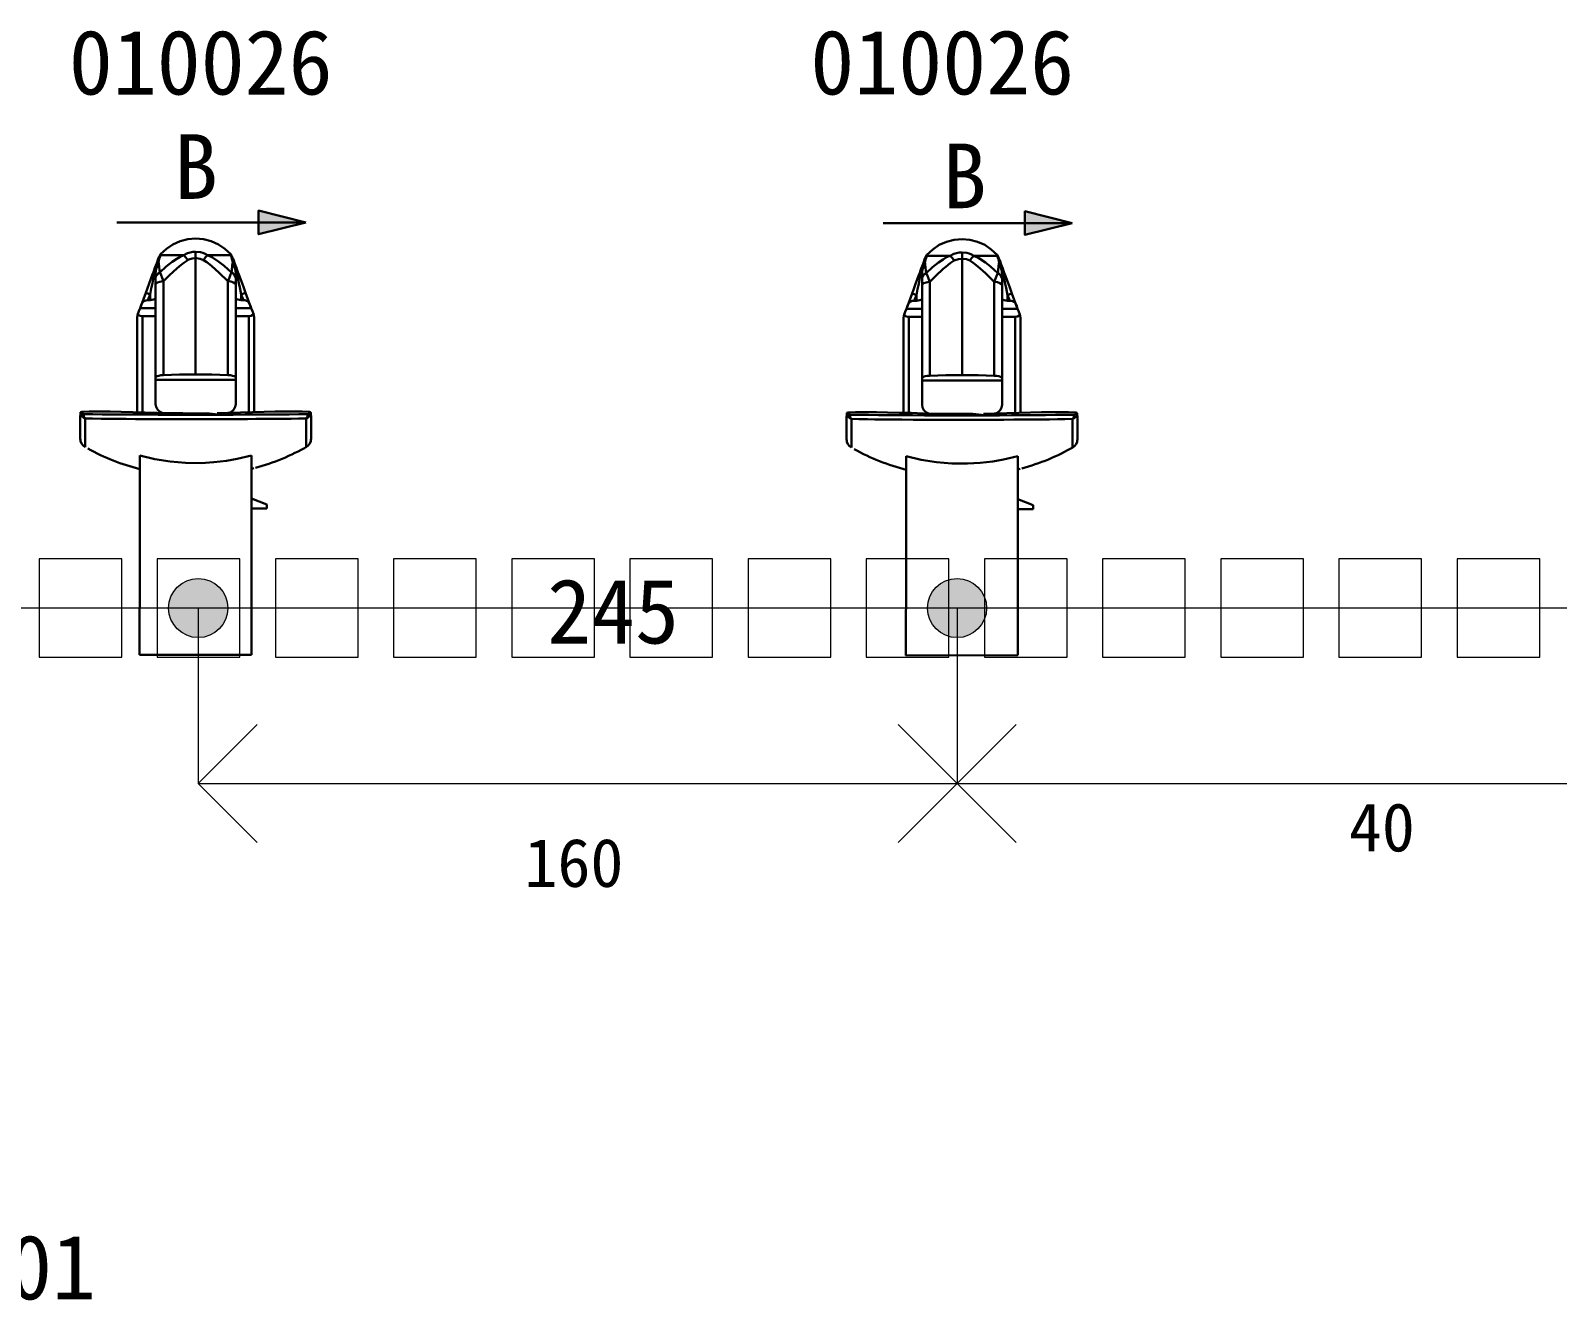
# Model space of a CAD drawing. Header units: millimetres. Extents: x 6 to 3615, y -854 to 0.
# Drawn here: x 849.2 to 913.8, y -734.5 to -680.8 of the extents above; entities that cross this region are included whole.
import ezdxf

# ---------------------------------------------------------------- set-up
doc = ezdxf.new("R2010")
doc.units = ezdxf.units.MM
doc.styles.add('4eff5b8b_Style', font='simfang.ttf')

msp = doc.modelspace()

# ---------------------------------------------------------------- hatches: boundary and pattern name
for points in [[(858.854, -689.378), (860.854, -688.878), (858.854, -688.378)], [(891.281, -689.404), (893.281, -688.904), (891.281, -688.404)]]:
    msp.add_hatch(color=256).paths.add_polyline_path(points)
h = msp.add_hatch(color=256)
edge = h.paths.add_edge_path()
edge.add_arc((856.297, -705.193), 1.25, 0, 360)
h = msp.add_hatch(color=256)
edge = h.paths.add_edge_path()
edge.add_arc((856.297, -705.193), 1.25, 0, 360)
h = msp.add_hatch(color=256)
edge = h.paths.add_edge_path()
edge.add_arc((888.409, -705.193), 1.25, 0, 360)
h = msp.add_hatch(color=256)
edge = h.paths.add_edge_path()
edge.add_arc((888.409, -705.193), 1.25, 0, 360)

# ---------------------------------------------------------------- linework, layer by layer
at = {"linetype": 'Continuous', "lineweight": 30}
for p, q in [((860.854, -688.878), (858.854, -688.378)), ((858.854, -688.378), (858.854, -689.378)), ((860.854, -688.878), (858.854, -688.378)), ((858.854, -688.378), (858.854, -689.378)), ((893.281, -688.904), (891.281, -688.404)), ((891.281, -688.404), (891.281, -689.404)), ((893.281, -688.904), (891.281, -688.404)), ((891.281, -688.404), (891.281, -689.404)), ((860.854, -688.878), (858.854, -689.378)), ((858.854, -689.378), (860.854, -688.878)), ((893.281, -688.904), (891.281, -689.404)), ((891.281, -689.404), (893.281, -688.904))]:
    msp.add_line(p, q, dxfattribs=at)
at = {"linetype": 'Continuous', "lineweight": 0}
for p, q in [((853.062, -703.109), (849.562, -703.109)), ((849.562, -703.109), (849.562, -707.276)), ((853.062, -707.276), (853.062, -703.109)), ((858.062, -703.109), (854.562, -703.109)), ((854.562, -703.109), (854.562, -707.276)), ((858.062, -707.276), (858.062, -703.109)), ((863.062, -703.109), (859.562, -703.109)), ((859.562, -703.109), (859.562, -707.276)), ((863.062, -707.276), (863.062, -703.109)), ((868.062, -703.109), (864.562, -703.109)), ((864.562, -703.109), (864.562, -707.276)), ((868.062, -707.276), (868.062, -703.109)), ((873.062, -703.109), (869.562, -703.109)), ((869.562, -703.109), (869.562, -707.276)), ((873.062, -707.276), (873.062, -703.109)), ((878.062, -703.109), (874.562, -703.109)), ((874.562, -703.109), (874.562, -707.276)), ((878.062, -707.276), (878.062, -703.109)), ((883.062, -703.109), (879.562, -703.109)), ((879.562, -703.109), (879.562, -707.276)), ((883.062, -707.276), (883.062, -703.109)), ((888.062, -703.109), (884.562, -703.109)), ((884.562, -703.109), (884.562, -707.276)), ((888.062, -707.276), (888.062, -703.109)), ((893.062, -703.109), (889.562, -703.109)), ((889.562, -703.109), (889.562, -707.276)), ((893.062, -707.276), (893.062, -703.109)), ((898.062, -703.109), (894.562, -703.109)), ((894.562, -703.109), (894.562, -707.276)), ((898.062, -707.276), (898.062, -703.109)), ((903.062, -703.109), (899.562, -703.109)), ((899.562, -703.109), (899.562, -707.276)), ((903.062, -707.276), (903.062, -703.109)), ((908.062, -703.109), (904.562, -703.109)), ((904.562, -703.109), (904.562, -707.276)), ((908.062, -707.276), (908.062, -703.109)), ((913.062, -703.109), (909.562, -703.109)), ((909.562, -703.109), (909.562, -707.276)), ((913.062, -707.276), (913.062, -703.109)), ((849.562, -707.276), (853.062, -707.276)), ((849.562, -707.276), (849.562, -707.276)), ((854.562, -707.276), (858.062, -707.276)), ((854.562, -707.276), (854.562, -707.276)), ((859.562, -707.276), (863.062, -707.276)), ((859.562, -707.276), (859.562, -707.276)), ((864.562, -707.276), (868.062, -707.276)), ((864.562, -707.276), (864.562, -707.276)), ((869.562, -707.276), (873.062, -707.276)), ((869.562, -707.276), (869.562, -707.276)), ((874.562, -707.276), (878.062, -707.276)), ((874.562, -707.276), (874.562, -707.276)), ((879.562, -707.276), (883.062, -707.276)), ((879.562, -707.276), (879.562, -707.276)), ((884.562, -707.276), (888.062, -707.276)), ((884.562, -707.276), (884.562, -707.276)), ((889.562, -707.276), (893.062, -707.276)), ((889.562, -707.276), (889.562, -707.276)), ((894.562, -707.276), (898.062, -707.276)), ((894.562, -707.276), (894.562, -707.276)), ((899.562, -707.276), (903.062, -707.276)), ((899.562, -707.276), (899.562, -707.276)), ((904.562, -707.276), (908.062, -707.276)), ((904.562, -707.276), (904.562, -707.276)), ((909.562, -707.276), (913.062, -707.276)), ((909.562, -707.276), (909.562, -707.276))]:
    msp.add_line(p, q, dxfattribs=at)
at = {"linetype": 'Continuous', "lineweight": 30}
for points in [[(860.854, -688.878), (858.854, -688.378), (858.854, -689.378)], [(893.281, -688.904), (891.281, -688.404), (891.281, -689.404)]]:
    msp.add_lwpolyline(points, close=True, dxfattribs=at)
for points in [[(852.854, -688.878), (860.854, -688.878)], [(885.281, -688.904), (893.281, -688.904)], [(854.951, -689.995), (854.708, -690.227)], [(855.227, -689.805), (854.951, -689.995)], [(855.531, -689.667), (855.227, -689.805)], [(855.857, -689.583), (855.531, -689.667)], [(856.19, -689.555), (855.857, -689.583)], [(856.523, -689.583), (856.19, -689.555)], [(856.849, -689.667), (856.523, -689.583)], [(857.154, -689.805), (856.849, -689.667)], [(857.43, -689.995), (857.154, -689.805)], [(857.672, -690.227), (857.43, -689.995)], [(887.378, -690.021), (887.135, -690.253)], [(887.654, -689.831), (887.378, -690.021)], [(887.958, -689.693), (887.654, -689.831)], [(888.284, -689.609), (887.958, -689.693)], [(888.617, -689.581), (888.284, -689.609)], [(888.951, -689.609), (888.617, -689.581)], [(889.276, -689.693), (888.951, -689.609)], [(889.581, -689.831), (889.276, -689.693)], [(889.857, -690.021), (889.581, -689.831)], [(890.099, -690.253), (889.857, -690.021)], [(854.404, -690.977), (854.542, -690.604)], [(854.542, -690.604), (854.466, -690.802)], [(854.526, -690.698), (854.555, -690.667)], [(854.573, -690.518), (854.542, -690.604)], [(854.542, -690.604), (854.573, -690.518)], [(854.555, -690.667), (854.57, -690.654)], [(854.57, -690.654), (854.586, -690.643)], [(854.57, -690.677), (854.581, -690.667)], [(854.573, -690.518), (854.609, -690.419)], [(854.581, -690.667), (854.589, -690.661)], [(854.586, -690.643), (854.591, -690.641)], [(854.589, -690.661), (854.591, -690.659)], [(854.589, -690.682), (854.599, -690.661)], [(854.594, -690.669), (854.589, -690.677)], [(854.591, -690.641), (854.599, -690.638)], [(854.591, -690.659), (854.594, -690.659)], [(854.594, -690.659), (854.594, -690.661)], [(854.594, -690.661), (854.594, -690.669)], [(854.599, -690.638), (854.604, -690.635)], [(854.599, -690.661), (854.602, -690.654)], [(854.602, -690.654), (854.609, -690.643)], [(854.604, -690.635), (854.609, -690.635)], [(854.635, -690.349), (854.609, -690.419)], [(854.625, -690.372), (854.609, -690.419)], [(854.612, -690.56), (854.609, -690.635)], [(854.609, -690.643), (854.609, -690.635)], [(854.612, -690.56), (854.651, -690.424)], [(854.622, -690.552), (854.612, -690.56)], [(854.622, -690.552), (854.633, -690.622)], [(854.656, -690.312), (854.625, -690.372)], [(854.635, -690.349), (854.625, -690.372)], [(854.633, -690.622), (854.651, -690.766)], [(854.656, -690.312), (854.635, -690.349)], [(854.651, -690.326), (854.635, -690.349)], [(854.669, -690.362), (854.651, -690.424)], [(854.656, -690.312), (854.706, -690.234)], [(854.698, -690.258), (854.656, -690.312)], [(854.669, -690.362), (854.688, -690.294)], [(854.708, -690.227), (854.68, -690.276)], [(854.698, -690.258), (854.688, -690.294)], [(854.698, -690.258), (854.706, -690.234)], [(854.76, -690.258), (854.698, -690.258)], [(854.706, -690.234), (854.708, -690.227)], [(854.76, -690.258), (854.87, -690.258)], [(854.87, -690.258), (855.023, -690.258)], [(854.948, -690.747), (855.198, -690.547)], [(855.023, -690.258), (855.216, -690.258)], [(855.388, -690.414), (855.198, -690.547)], [(855.443, -690.258), (855.216, -690.258)], [(855.388, -690.414), (855.539, -690.328)], [(855.693, -690.258), (855.443, -690.258)], [(855.5, -690.732), (855.688, -690.581)], [(855.539, -690.328), (855.693, -690.258)], [(855.688, -690.581), (855.859, -690.469)], [(855.839, -690.182), (855.693, -690.258)], [(855.781, -690.367), (855.693, -690.258)], [(855.859, -690.469), (855.781, -690.367)], [(855.953, -690.146), (855.839, -690.182)], [(855.859, -690.469), (855.896, -690.451)], [(855.896, -690.451), (856.036, -690.401)], [(855.953, -690.146), (856.07, -690.125)], [(856.036, -690.401), (856.19, -690.385)], [(856.07, -690.125), (856.19, -690.117)], [(856.19, -690.117), (856.19, -690.242)], [(856.19, -690.117), (856.388, -690.138)], [(856.19, -690.242), (856.19, -690.385)], [(856.19, -690.385), (856.19, -695.307)], [(856.232, -690.385), (856.19, -690.385)], [(856.383, -690.411), (856.232, -690.385)], [(856.521, -690.469), (856.383, -690.411)], [(856.388, -690.138), (856.49, -690.164)], [(856.49, -690.164), (856.591, -690.206)], [(856.607, -690.354), (856.521, -690.469)], [(856.521, -690.469), (856.667, -690.562)], [(856.591, -690.206), (856.688, -690.258)], [(856.688, -690.258), (856.607, -690.354)], [(856.667, -690.562), (856.857, -690.714)], [(856.688, -690.258), (856.898, -690.359)], [(856.938, -690.258), (856.688, -690.258)], [(856.898, -690.359), (857.177, -690.542)], [(856.938, -690.258), (857.164, -690.258)], [(857.164, -690.258), (857.357, -690.258)], [(857.177, -690.542), (857.396, -690.719)], [(857.51, -690.258), (857.357, -690.258)], [(857.62, -690.258), (857.51, -690.258)], [(857.682, -690.258), (857.62, -690.258)], [(857.672, -690.227), (857.674, -690.234)], [(857.672, -690.227), (857.701, -690.276)], [(857.674, -690.234), (857.724, -690.312)], [(857.674, -690.234), (857.682, -690.258)], [(857.695, -690.294), (857.682, -690.258)], [(857.682, -690.258), (857.724, -690.312)], [(857.711, -690.349), (857.695, -690.294)], [(857.727, -690.411), (857.711, -690.349)], [(857.724, -690.312), (857.745, -690.349)], [(857.724, -690.312), (857.753, -690.372)], [(857.768, -690.56), (857.727, -690.411)], [(857.758, -690.552), (857.737, -690.701)], [(857.745, -690.349), (857.755, -690.372)], [(857.753, -690.372), (857.745, -690.349)], [(857.745, -690.349), (857.755, -690.372)], [(857.753, -690.372), (857.771, -690.422)], [(857.758, -690.552), (857.768, -690.56)], [(857.771, -690.635), (857.768, -690.56)], [(857.799, -690.495), (857.771, -690.422)], [(857.771, -690.635), (857.771, -690.641)], [(857.776, -690.635), (857.771, -690.635)], [(857.771, -690.641), (857.776, -690.651)], [(857.781, -690.638), (857.776, -690.635)], [(857.776, -690.651), (857.781, -690.661)], [(857.789, -690.641), (857.781, -690.638)], [(857.781, -690.661), (857.789, -690.677)], [(857.786, -690.661), (857.786, -690.659)], [(857.789, -690.659), (857.786, -690.659)], [(857.786, -690.661), (857.786, -690.669)], [(857.786, -690.669), (857.797, -690.693)], [(857.805, -690.648), (857.789, -690.641)], [(857.792, -690.661), (857.789, -690.659)], [(857.794, -690.661), (857.792, -690.661)], [(857.799, -690.667), (857.794, -690.661)], [(857.799, -690.495), (857.833, -690.586)], [(857.833, -690.586), (857.799, -690.495)], [(857.799, -690.667), (857.807, -690.677)], [(857.805, -690.648), (857.82, -690.661)], [(857.846, -690.69), (857.82, -690.661)], [(857.875, -690.701), (857.833, -690.586)], [(886.831, -691.003), (886.969, -690.63)], [(886.969, -690.63), (886.893, -690.828)], [(887, -690.544), (886.969, -690.63)], [(886.969, -690.63), (887, -690.544)], [(886.997, -690.68), (887.013, -690.669)], [(887, -690.544), (887.036, -690.445)], [(887.013, -690.669), (887.018, -690.667)], [(887.018, -690.667), (887.026, -690.664)], [(887.026, -690.664), (887.031, -690.661)], [(887.029, -690.68), (887.036, -690.669)], [(887.031, -690.661), (887.036, -690.661)], [(887.062, -690.375), (887.036, -690.445)], [(887.052, -690.398), (887.036, -690.445)], [(887.039, -690.586), (887.036, -690.661)], [(887.036, -690.669), (887.036, -690.661)], [(887.039, -690.586), (887.078, -690.451)], [(887.049, -690.578), (887.039, -690.586)], [(887.049, -690.578), (887.06, -690.648)], [(887.083, -690.339), (887.052, -690.398)], [(887.062, -690.375), (887.052, -690.398)], [(887.06, -690.648), (887.078, -690.792)], [(887.083, -690.339), (887.062, -690.375)], [(887.078, -690.352), (887.062, -690.375)], [(887.096, -690.388), (887.078, -690.451)], [(887.083, -690.339), (887.133, -690.26)], [(887.125, -690.284), (887.083, -690.339)], [(887.096, -690.388), (887.115, -690.32)], [(887.135, -690.253), (887.107, -690.302)], [(887.125, -690.284), (887.115, -690.32)], [(887.125, -690.284), (887.133, -690.26)], [(887.188, -690.284), (887.125, -690.284)], [(887.133, -690.26), (887.135, -690.253)], [(887.188, -690.284), (887.297, -690.284)], [(887.297, -690.284), (887.451, -690.284)], [(887.375, -690.773), (887.625, -690.573)], [(887.451, -690.284), (887.643, -690.284)], [(887.815, -690.44), (887.625, -690.573)], [(887.87, -690.284), (887.643, -690.284)], [(887.815, -690.44), (887.966, -690.354)], [(888.12, -690.284), (887.87, -690.284)], [(887.927, -690.758), (888.115, -690.607)], [(887.966, -690.354), (888.12, -690.284)], [(888.115, -690.607), (888.286, -690.495)], [(888.266, -690.208), (888.12, -690.284)], [(888.208, -690.393), (888.12, -690.284)], [(888.286, -690.495), (888.208, -690.393)], [(888.38, -690.172), (888.266, -690.208)], [(888.286, -690.495), (888.323, -690.477)], [(888.323, -690.477), (888.464, -690.427)], [(888.38, -690.172), (888.497, -690.151)], [(888.464, -690.427), (888.617, -690.411)], [(888.497, -690.151), (888.617, -690.143)], [(888.617, -690.143), (888.617, -690.268)], [(888.617, -690.143), (888.815, -690.164)], [(888.617, -690.268), (888.617, -690.411)], [(888.617, -690.411), (888.617, -695.333)], [(888.659, -690.411), (888.617, -690.411)], [(888.81, -690.438), (888.659, -690.411)], [(888.948, -690.495), (888.81, -690.438)], [(888.815, -690.164), (888.917, -690.19)], [(888.917, -690.19), (889.018, -690.232)], [(889.034, -690.38), (888.948, -690.495)], [(888.948, -690.495), (889.094, -690.589)], [(889.018, -690.232), (889.115, -690.284)], [(889.115, -690.284), (889.034, -690.38)], [(889.094, -690.589), (889.284, -690.74)], [(889.115, -690.284), (889.326, -690.385)], [(889.365, -690.284), (889.115, -690.284)], [(889.326, -690.385), (889.604, -690.568)], [(889.365, -690.284), (889.591, -690.284)], [(889.591, -690.284), (889.784, -690.284)], [(889.604, -690.568), (889.823, -690.745)], [(889.938, -690.284), (889.784, -690.284)], [(890.047, -690.284), (889.938, -690.284)], [(890.109, -690.284), (890.047, -690.284)], [(890.099, -690.253), (890.102, -690.26)], [(890.099, -690.253), (890.128, -690.302)], [(890.102, -690.26), (890.151, -690.339)], [(890.102, -690.26), (890.109, -690.284)], [(890.122, -690.32), (890.109, -690.284)], [(890.109, -690.284), (890.151, -690.339)], [(890.138, -690.375), (890.122, -690.32)], [(890.154, -690.438), (890.138, -690.375)], [(890.151, -690.339), (890.172, -690.375)], [(890.151, -690.339), (890.18, -690.398)], [(890.195, -690.586), (890.154, -690.438)], [(890.185, -690.578), (890.164, -690.727)], [(890.172, -690.375), (890.182, -690.398)], [(890.18, -690.398), (890.172, -690.375)], [(890.172, -690.375), (890.182, -690.398)], [(890.18, -690.398), (890.198, -690.448)], [(890.185, -690.578), (890.195, -690.586)], [(890.198, -690.661), (890.195, -690.586)], [(890.227, -690.521), (890.198, -690.448)], [(890.198, -690.661), (890.198, -690.667)], [(890.203, -690.661), (890.198, -690.661)], [(890.198, -690.667), (890.203, -690.677)], [(890.208, -690.664), (890.203, -690.661)], [(890.216, -690.667), (890.208, -690.664)], [(890.232, -690.674), (890.216, -690.667)], [(890.227, -690.521), (890.26, -690.612)], [(890.26, -690.612), (890.227, -690.521)], [(890.302, -690.727), (890.26, -690.612)], [(854.294, -691.268), (854.224, -691.456)], [(854.294, -691.268), (854.352, -691.112)], [(854.352, -691.112), (854.294, -691.268)], [(854.404, -690.977), (854.352, -691.112)], [(854.359, -691.443), (854.409, -691.193)], [(854.404, -690.977), (854.435, -690.891)], [(854.409, -691.01), (854.404, -690.977)], [(854.44, -691.044), (854.409, -691.01)], [(854.409, -691.193), (854.44, -691.044)], [(854.435, -690.891), (854.466, -690.802)], [(854.461, -690.932), (854.44, -691.044)], [(854.44, -691.044), (854.482, -691.044)], [(854.495, -690.82), (854.461, -690.932)], [(854.466, -690.802), (854.5, -690.732)], [(854.474, -690.81), (854.466, -690.802)], [(854.474, -690.81), (854.495, -690.82)], [(854.482, -691.044), (854.497, -691.044)], [(854.495, -690.82), (854.505, -690.789)], [(854.505, -690.935), (854.497, -691.044)], [(854.497, -691.245), (854.497, -691.044)], [(854.497, -691.044), (854.497, -691.51)], [(854.497, -691.245), (854.508, -691.172)], [(854.497, -691.279), (854.497, -691.245)], [(854.497, -691.385), (854.497, -691.279)], [(854.526, -690.698), (854.5, -690.732)], [(854.505, -690.789), (854.549, -690.706)], [(854.526, -690.74), (854.505, -690.789)], [(854.521, -690.844), (854.505, -690.935)], [(854.544, -691.102), (854.508, -691.172)], [(854.547, -690.766), (854.521, -690.844)], [(854.602, -691.039), (854.544, -691.102)], [(854.583, -690.693), (854.547, -690.766)], [(854.549, -690.706), (854.57, -690.677)], [(854.589, -690.677), (854.583, -690.693)], [(854.583, -690.693), (854.589, -690.682)], [(854.677, -690.992), (854.602, -691.039)], [(854.651, -690.766), (854.677, -690.992)], [(854.677, -690.992), (854.948, -690.747)], [(854.685, -691.01), (854.677, -690.992)], [(854.724, -691.107), (854.685, -691.01)], [(854.771, -691.227), (854.724, -691.107)], [(854.823, -691.367), (854.771, -691.227)], [(854.823, -691.367), (855.089, -691.107)], [(855.089, -691.107), (855.398, -690.82)], [(855.398, -690.82), (855.5, -690.732)], [(856.857, -690.714), (857.182, -691.003)], [(857.182, -691.003), (857.557, -691.367)], [(857.396, -690.719), (857.703, -690.992)], [(857.568, -691.336), (857.62, -691.201)], [(857.62, -691.201), (857.664, -691.086)], [(857.664, -691.086), (857.703, -690.992)], [(857.703, -690.992), (857.716, -690.891)], [(857.703, -690.992), (857.781, -691.042)], [(857.716, -690.891), (857.737, -690.701)], [(857.839, -691.104), (857.781, -691.042)], [(857.789, -690.677), (857.797, -690.693)], [(857.833, -690.768), (857.797, -690.693)], [(857.815, -690.685), (857.807, -690.677)], [(857.841, -690.721), (857.815, -690.685)], [(857.833, -690.768), (857.859, -690.852)], [(857.872, -691.174), (857.839, -691.104)], [(857.885, -690.82), (857.841, -690.721)], [(857.872, -690.724), (857.846, -690.69)], [(857.859, -690.852), (857.878, -690.943)], [(857.914, -690.802), (857.872, -690.724)], [(857.883, -691.245), (857.872, -691.174)], [(857.977, -690.977), (857.875, -690.701)], [(857.914, -690.802), (857.875, -690.701)], [(857.883, -691.044), (857.878, -690.943)], [(857.883, -691.044), (857.883, -691.245)], [(857.898, -691.044), (857.883, -691.044)], [(857.883, -691.245), (857.883, -691.344)], [(857.885, -690.82), (857.906, -690.81)], [(857.919, -690.932), (857.885, -690.82)], [(857.94, -691.044), (857.898, -691.044)], [(857.906, -690.81), (857.914, -690.802)], [(857.93, -690.852), (857.914, -690.802)], [(857.94, -691.044), (857.919, -690.932)], [(857.977, -690.977), (857.93, -690.852)], [(857.974, -691.008), (857.94, -691.044)], [(857.979, -691.234), (857.94, -691.044)], [(857.977, -690.977), (857.974, -691.008)], [(858, -691.039), (857.977, -690.977)], [(858.021, -691.443), (857.979, -691.234)], [(858.06, -691.198), (858, -691.039)], [(858.125, -691.372), (858.06, -691.198)], [(886.721, -691.294), (886.651, -691.482)], [(886.721, -691.294), (886.779, -691.138)], [(886.779, -691.138), (886.721, -691.294)], [(886.831, -691.003), (886.779, -691.138)], [(886.786, -691.469), (886.836, -691.219)], [(886.831, -691.003), (886.862, -690.917)], [(886.836, -691.036), (886.831, -691.003)], [(886.867, -691.07), (886.836, -691.036)], [(886.836, -691.219), (886.867, -691.07)], [(886.862, -690.917), (886.893, -690.828)], [(886.888, -690.958), (886.867, -691.07)], [(886.867, -691.07), (886.909, -691.07)], [(886.922, -690.846), (886.888, -690.958)], [(886.893, -690.828), (886.927, -690.758)], [(886.901, -690.836), (886.893, -690.828)], [(886.901, -690.836), (886.922, -690.846)], [(886.909, -691.07), (886.924, -691.07)], [(886.922, -690.846), (886.932, -690.815)], [(886.932, -690.961), (886.924, -691.07)], [(886.924, -691.271), (886.924, -691.07)], [(886.924, -691.07), (886.924, -691.536)], [(886.924, -691.271), (886.935, -691.198)], [(886.924, -691.305), (886.924, -691.271)], [(886.924, -691.411), (886.924, -691.305)], [(886.953, -690.724), (886.927, -690.758)], [(886.932, -690.815), (886.977, -690.732)], [(886.953, -690.766), (886.932, -690.815)], [(886.948, -690.87), (886.932, -690.961)], [(886.971, -691.128), (886.935, -691.198)], [(886.974, -690.792), (886.948, -690.87)], [(886.953, -690.724), (886.982, -690.693)], [(887.029, -691.065), (886.971, -691.128)], [(887.01, -690.719), (886.974, -690.792)], [(886.977, -690.732), (886.997, -690.703)], [(886.982, -690.693), (886.997, -690.68)], [(886.997, -690.703), (887.008, -690.693)], [(887.008, -690.693), (887.016, -690.688)], [(887.016, -690.703), (887.01, -690.719)], [(887.01, -690.719), (887.016, -690.708)], [(887.016, -690.688), (887.018, -690.685)], [(887.016, -690.708), (887.026, -690.688)], [(887.021, -690.695), (887.016, -690.703)], [(887.018, -690.685), (887.021, -690.685)], [(887.021, -690.685), (887.021, -690.688)], [(887.021, -690.688), (887.021, -690.695)], [(887.026, -690.688), (887.029, -690.68)], [(887.104, -691.018), (887.029, -691.065)], [(887.078, -690.792), (887.104, -691.018)], [(887.104, -691.018), (887.375, -690.773)], [(887.112, -691.036), (887.104, -691.018)], [(887.151, -691.133), (887.112, -691.036)], [(887.198, -691.253), (887.151, -691.133)], [(887.25, -691.393), (887.198, -691.253)], [(887.25, -691.393), (887.516, -691.133)], [(887.516, -691.133), (887.826, -690.846)], [(887.826, -690.846), (887.927, -690.758)], [(889.284, -690.74), (889.609, -691.029)], [(889.609, -691.029), (889.984, -691.393)], [(889.823, -690.745), (890.13, -691.018)], [(889.995, -691.362), (890.047, -691.227)], [(890.047, -691.227), (890.091, -691.112)], [(890.091, -691.112), (890.13, -691.018)], [(890.13, -691.018), (890.143, -690.917)], [(890.13, -691.018), (890.208, -691.068)], [(890.143, -690.917), (890.164, -690.727)], [(890.203, -690.677), (890.208, -690.688)], [(890.208, -690.688), (890.216, -690.703)], [(890.266, -691.13), (890.208, -691.068)], [(890.214, -690.688), (890.214, -690.685)], [(890.216, -690.685), (890.214, -690.685)], [(890.214, -690.688), (890.214, -690.695)], [(890.214, -690.695), (890.224, -690.719)], [(890.219, -690.688), (890.216, -690.685)], [(890.216, -690.703), (890.224, -690.719)], [(890.221, -690.688), (890.219, -690.688)], [(890.227, -690.693), (890.221, -690.688)], [(890.26, -690.794), (890.224, -690.719)], [(890.227, -690.693), (890.234, -690.703)], [(890.232, -690.674), (890.247, -690.688)], [(890.242, -690.711), (890.234, -690.703)], [(890.268, -690.747), (890.242, -690.711)], [(890.273, -690.716), (890.247, -690.688)], [(890.26, -690.794), (890.286, -690.878)], [(890.299, -691.201), (890.266, -691.13)], [(890.312, -690.846), (890.268, -690.747)], [(890.299, -690.75), (890.273, -690.716)], [(890.286, -690.878), (890.305, -690.969)], [(890.341, -690.828), (890.299, -690.75)], [(890.31, -691.271), (890.299, -691.201)], [(890.404, -691.003), (890.302, -690.727)], [(890.341, -690.828), (890.302, -690.727)], [(890.31, -691.07), (890.305, -690.969)], [(890.31, -691.07), (890.31, -691.271)], [(890.326, -691.07), (890.31, -691.07)], [(890.31, -691.271), (890.31, -691.37)], [(890.312, -690.846), (890.333, -690.836)], [(890.346, -690.958), (890.312, -690.846)], [(890.367, -691.07), (890.326, -691.07)], [(890.333, -690.836), (890.341, -690.828)], [(890.357, -690.878), (890.341, -690.828)], [(890.367, -691.07), (890.346, -690.958)], [(890.404, -691.003), (890.357, -690.878)], [(890.401, -691.034), (890.367, -691.07)], [(890.406, -691.26), (890.367, -691.07)], [(890.404, -691.003), (890.401, -691.034)], [(890.427, -691.065), (890.404, -691.003)], [(890.448, -691.469), (890.406, -691.26)], [(890.487, -691.224), (890.427, -691.065)], [(890.552, -691.398), (890.487, -691.224)], [(854.076, -691.857), (853.836, -692.505)], [(854.151, -691.656), (854.076, -691.857)], [(854.076, -691.857), (854.102, -691.865)], [(854.102, -691.865), (854.169, -691.891)], [(854.224, -691.456), (854.151, -691.656)], [(854.169, -691.891), (854.26, -691.924)], [(854.26, -691.924), (854.172, -692.164)], [(854.312, -691.672), (854.26, -691.924)], [(854.26, -691.924), (854.26, -692.164)], [(854.359, -691.443), (854.312, -691.672)], [(854.497, -691.51), (854.497, -691.385)], [(854.497, -691.51), (854.518, -691.464)], [(854.497, -695.438), (854.497, -691.51)], [(854.518, -691.464), (854.581, -691.422)], [(854.677, -691.388), (854.581, -691.422)], [(854.677, -691.388), (854.797, -691.367)], [(854.797, -691.367), (854.823, -691.367)], [(854.823, -695.339), (854.823, -691.367)], [(857.557, -691.367), (857.568, -691.336)], [(857.557, -695.339), (857.557, -691.367)], [(857.685, -691.383), (857.557, -691.367)], [(857.792, -691.417), (857.685, -691.383)], [(857.859, -691.461), (857.792, -691.417)], [(857.859, -691.461), (857.883, -691.51)], [(857.883, -691.344), (857.883, -691.464)], [(857.883, -691.464), (857.883, -691.51)], [(857.883, -692.404), (857.883, -691.51)], [(857.883, -691.51), (857.883, -695.438)], [(858.06, -691.625), (858.021, -691.443)], [(858.089, -691.768), (858.06, -691.625)], [(858.12, -691.924), (858.089, -691.768)], [(858.12, -691.924), (858.211, -691.891)], [(858.12, -691.924), (858.208, -692.164)], [(858.12, -692.164), (858.12, -691.924)], [(858.211, -691.604), (858.125, -691.372)], [(858.125, -691.372), (858.211, -691.604)], [(858.305, -691.857), (858.211, -691.604)], [(858.211, -691.891), (858.279, -691.865)], [(858.305, -691.857), (858.279, -691.865)], [(858.544, -692.505), (858.305, -691.857)], [(886.503, -691.883), (886.263, -692.531)], [(886.578, -691.682), (886.503, -691.883)], [(886.503, -691.883), (886.529, -691.891)], [(886.529, -691.891), (886.596, -691.917)], [(886.651, -691.482), (886.578, -691.682)], [(886.596, -691.917), (886.688, -691.951)], [(886.688, -691.951), (886.599, -692.19)], [(886.74, -691.698), (886.688, -691.951)], [(886.688, -691.951), (886.688, -692.19)], [(886.786, -691.469), (886.74, -691.698)], [(886.924, -691.536), (886.924, -691.411)], [(886.924, -691.536), (886.945, -691.49)], [(886.924, -695.464), (886.924, -691.536)], [(886.945, -691.49), (887.008, -691.448)], [(887.104, -691.414), (887.008, -691.448)], [(887.104, -691.414), (887.224, -691.393)], [(887.224, -691.393), (887.25, -691.393)], [(887.25, -695.365), (887.25, -691.393)], [(889.984, -691.393), (889.995, -691.362)], [(889.984, -695.365), (889.984, -691.393)], [(890.112, -691.409), (889.984, -691.393)], [(890.219, -691.443), (890.112, -691.409)], [(890.286, -691.487), (890.219, -691.443)], [(890.286, -691.487), (890.31, -691.536)], [(890.31, -691.37), (890.31, -691.49)], [(890.31, -691.49), (890.31, -691.536)], [(890.31, -692.43), (890.31, -691.536)], [(890.31, -691.536), (890.31, -695.464)], [(890.487, -691.651), (890.448, -691.469)], [(890.516, -691.794), (890.487, -691.651)], [(890.547, -691.951), (890.516, -691.794)], [(890.547, -691.951), (890.638, -691.917)], [(890.547, -691.951), (890.635, -692.19)], [(890.547, -692.19), (890.547, -691.951)], [(890.638, -691.63), (890.552, -691.398)], [(890.552, -691.398), (890.638, -691.63)], [(890.732, -691.883), (890.638, -691.63)], [(890.638, -691.917), (890.706, -691.891)], [(890.732, -691.883), (890.706, -691.891)], [(890.971, -692.531), (890.732, -691.883)], [(853.789, -692.633), (853.836, -692.505)], [(853.885, -692.375), (853.836, -692.505)], [(854.497, -692.505), (853.836, -692.505)], [(853.93, -692.284), (853.885, -692.375)], [(853.995, -692.214), (853.93, -692.284)], [(854.081, -692.174), (853.995, -692.214)], [(854.172, -692.164), (854.081, -692.174)], [(854.172, -692.164), (854.26, -692.164)], [(854.336, -692.156), (854.26, -692.164)], [(854.336, -692.156), (854.401, -692.141)], [(854.401, -692.141), (854.451, -692.125)], [(854.451, -692.125), (854.484, -692.112)], [(854.484, -692.112), (854.497, -692.112)], [(854.497, -692.112), (854.497, -692.143)], [(854.497, -692.206), (854.497, -692.227)], [(857.896, -692.112), (857.883, -692.112)], [(857.883, -692.143), (857.883, -692.141)], [(857.883, -692.177), (857.883, -692.143)], [(857.883, -692.404), (857.883, -692.388)], [(858.544, -692.505), (857.883, -692.505)], [(857.93, -692.125), (857.896, -692.112)], [(857.979, -692.141), (857.93, -692.125)], [(858.047, -692.156), (857.979, -692.141)], [(858.12, -692.164), (858.047, -692.156)], [(858.12, -692.164), (858.208, -692.164)], [(858.208, -692.164), (858.271, -692.169)], [(858.271, -692.169), (858.32, -692.182)], [(858.32, -692.182), (858.406, -692.229)], [(858.406, -692.229), (858.461, -692.302)], [(858.505, -692.401), (858.461, -692.302)], [(858.505, -692.401), (858.544, -692.505)], [(858.591, -692.633), (858.544, -692.505)], [(886.216, -692.659), (886.263, -692.531)], [(886.312, -692.401), (886.263, -692.531)], [(886.924, -692.531), (886.263, -692.531)], [(886.357, -692.31), (886.312, -692.401)], [(886.422, -692.24), (886.357, -692.31)], [(886.508, -692.201), (886.422, -692.24)], [(886.599, -692.19), (886.508, -692.201)], [(886.599, -692.19), (886.688, -692.19)], [(886.763, -692.182), (886.688, -692.19)], [(886.763, -692.182), (886.828, -692.167)], [(886.828, -692.167), (886.878, -692.151)], [(886.878, -692.151), (886.911, -692.138)], [(886.911, -692.138), (886.924, -692.138)], [(886.924, -692.138), (886.924, -692.169)], [(886.924, -692.232), (886.924, -692.253)], [(890.323, -692.138), (890.31, -692.138)], [(890.31, -692.169), (890.31, -692.167)], [(890.31, -692.203), (890.31, -692.169)], [(890.31, -692.43), (890.31, -692.414)], [(890.971, -692.531), (890.31, -692.531)], [(890.357, -692.151), (890.323, -692.138)], [(890.406, -692.167), (890.357, -692.151)], [(890.474, -692.182), (890.406, -692.167)], [(890.547, -692.19), (890.474, -692.182)], [(890.547, -692.19), (890.635, -692.19)], [(890.635, -692.19), (890.698, -692.195)], [(890.698, -692.195), (890.747, -692.208)], [(890.747, -692.208), (890.833, -692.255)], [(890.833, -692.255), (890.888, -692.328)], [(890.932, -692.427), (890.888, -692.328)], [(890.932, -692.427), (890.971, -692.531)], [(891.018, -692.659), (890.971, -692.531)], [(853.724, -692.805), (853.711, -692.888)], [(853.711, -696.904), (853.711, -692.888)], [(853.724, -692.805), (853.789, -692.633)], [(853.745, -692.75), (853.724, -692.805)], [(853.745, -692.75), (853.789, -692.633)], [(853.802, -692.812), (853.745, -692.75)], [(853.893, -692.841), (853.802, -692.812)], [(853.893, -692.841), (853.945, -692.846)], [(854.497, -692.846), (853.945, -692.846)], [(853.945, -696.911), (853.945, -692.846)], [(858.435, -692.846), (857.883, -692.846)], [(858.435, -692.846), (858.536, -692.831)], [(858.435, -696.911), (858.435, -692.846)], [(858.536, -692.831), (858.612, -692.784)], [(858.635, -692.75), (858.591, -692.633)], [(858.635, -692.75), (858.612, -692.784)], [(858.635, -692.75), (858.656, -692.805)], [(858.656, -692.805), (858.669, -692.888)], [(858.669, -696.904), (858.669, -692.888)], [(886.151, -692.831), (886.138, -692.914)], [(886.138, -696.93), (886.138, -692.914)], [(886.151, -692.831), (886.216, -692.659)], [(886.172, -692.776), (886.151, -692.831)], [(886.172, -692.776), (886.216, -692.659)], [(886.229, -692.839), (886.172, -692.776)], [(886.32, -692.867), (886.229, -692.839)], [(886.32, -692.867), (886.372, -692.872)], [(886.924, -692.872), (886.372, -692.872)], [(886.372, -696.938), (886.372, -692.872)], [(890.862, -692.872), (890.31, -692.872)], [(890.862, -692.872), (890.964, -692.857)], [(890.862, -696.938), (890.862, -692.872)], [(890.964, -692.857), (891.039, -692.81)], [(891.062, -692.776), (891.018, -692.659)], [(891.062, -692.776), (891.039, -692.81)], [(891.062, -692.776), (891.083, -692.831)], [(891.083, -692.831), (891.096, -692.914)], [(891.096, -696.93), (891.096, -692.914)], [(854.513, -695.411), (854.497, -695.438)], [(854.497, -695.539), (854.497, -695.438)], [(854.497, -695.438), (854.497, -695.539)], [(856.19, -695.539), (854.497, -695.539)], [(854.497, -696.562), (854.497, -695.539)], [(854.557, -695.383), (854.513, -695.411)], [(854.628, -695.362), (854.557, -695.383)], [(854.719, -695.346), (854.628, -695.362)], [(854.823, -695.339), (854.719, -695.346)], [(855.503, -695.315), (854.823, -695.339)], [(856.19, -695.307), (855.503, -695.315)], [(856.878, -695.315), (856.19, -695.307)], [(856.19, -695.539), (857.883, -695.539)], [(857.557, -695.339), (856.878, -695.315)], [(857.661, -695.346), (857.557, -695.339)], [(857.753, -695.362), (857.661, -695.346)], [(857.823, -695.383), (857.753, -695.362)], [(857.867, -695.411), (857.823, -695.383)], [(857.883, -695.438), (857.867, -695.411)], [(857.883, -695.438), (857.883, -695.539)], [(857.883, -695.539), (857.883, -696.562)], [(886.94, -695.438), (886.924, -695.464)], [(886.924, -695.565), (886.924, -695.464)], [(886.924, -695.464), (886.924, -695.565)], [(888.617, -695.565), (886.924, -695.565)], [(886.924, -696.589), (886.924, -695.565)], [(886.984, -695.409), (886.94, -695.438)], [(887.055, -695.388), (886.984, -695.409)], [(887.146, -695.372), (887.055, -695.388)], [(887.25, -695.365), (887.146, -695.372)], [(887.93, -695.341), (887.25, -695.365)], [(888.617, -695.333), (887.93, -695.341)], [(889.305, -695.341), (888.617, -695.333)], [(888.617, -695.565), (890.31, -695.565)], [(889.984, -695.365), (889.305, -695.341)], [(890.089, -695.372), (889.984, -695.365)], [(890.18, -695.388), (890.089, -695.372)], [(890.25, -695.409), (890.18, -695.388)], [(890.294, -695.438), (890.25, -695.409)], [(890.31, -695.464), (890.294, -695.438)], [(890.31, -695.464), (890.31, -695.565)], [(890.31, -695.565), (890.31, -696.589)], [(851.312, -696.932), (851.307, -697.125)], [(851.307, -697.125), (851.307, -697.362)], [(851.307, -697.125), (851.307, -697.336)], [(851.323, -696.911), (851.312, -696.932)], [(851.339, -697.018), (851.312, -696.932)], [(851.323, -696.911), (851.367, -696.896)], [(851.383, -697.086), (851.339, -697.018)], [(851.682, -696.883), (851.367, -696.896)], [(851.367, -696.896), (851.37, -696.909)], [(851.37, -696.909), (851.38, -696.93)], [(851.38, -696.93), (851.393, -696.948)], [(851.383, -697.086), (851.443, -697.135)], [(851.393, -696.948), (851.409, -696.966)], [(851.409, -696.966), (851.438, -696.984)], [(851.438, -696.984), (851.451, -696.987)], [(851.451, -696.987), (851.823, -696.992)], [(851.453, -697.036), (851.451, -696.987)], [(851.464, -697.086), (851.453, -697.036)], [(851.484, -697.13), (851.464, -697.086)], [(851.508, -697.167), (851.484, -697.13)], [(851.682, -696.883), (852.021, -696.878)], [(851.823, -696.992), (852.229, -696.997)], [(852.38, -696.878), (852.021, -696.878)], [(852.229, -696.997), (852.661, -697)], [(852.38, -696.878), (852.576, -696.88)], [(853.042, -696.888), (852.576, -696.88)], [(852.661, -697), (853.12, -697.005)], [(853.531, -696.901), (853.042, -696.888)], [(853.599, -697.008), (853.12, -697.005)], [(854.042, -696.914), (853.531, -696.901)], [(854.094, -697.01), (853.599, -697.008)], [(854.565, -696.93), (854.042, -696.914)], [(854.607, -697.013), (854.094, -697.01)], [(854.516, -696.685), (854.497, -696.562)], [(854.573, -696.794), (854.516, -696.685)], [(854.526, -696.714), (854.516, -696.685)], [(854.573, -696.794), (854.516, -696.685)], [(855.102, -696.943), (854.565, -696.93)], [(854.612, -696.841), (854.573, -696.794)], [(854.573, -696.794), (854.661, -696.88)], [(854.661, -696.88), (854.573, -696.794)], [(855.128, -697.016), (854.607, -697.013)], [(854.661, -696.88), (854.763, -696.935)], [(854.766, -696.935), (854.661, -696.88)], [(854.763, -696.935), (854.74, -696.924)], [(855.643, -696.951), (855.102, -696.943)], [(855.656, -697.021), (855.128, -697.016)], [(856.188, -696.956), (855.643, -696.951)], [(856.19, -697.021), (855.656, -697.021)], [(856.643, -696.953), (856.188, -696.956)], [(856.721, -697.021), (856.19, -697.021)], [(857.253, -697.016), (856.643, -696.953)], [(857.253, -697.016), (856.721, -697.021)], [(857.547, -696.938), (857.096, -696.945)], [(857.253, -697.016), (857.773, -697.013)], [(858.083, -696.922), (857.547, -696.938)], [(857.721, -696.88), (857.615, -696.935)], [(857.617, -696.935), (857.721, -696.88)], [(857.641, -696.924), (857.617, -696.935)], [(857.721, -696.88), (857.807, -696.792)], [(857.807, -696.792), (857.721, -696.88)], [(857.721, -696.88), (857.768, -696.841)], [(857.773, -697.013), (858.284, -697.01)], [(857.865, -696.685), (857.807, -696.792)], [(857.865, -696.685), (857.807, -696.792)], [(857.807, -696.792), (857.854, -696.714)], [(857.865, -696.685), (857.883, -696.562)], [(858.591, -696.906), (858.083, -696.922)], [(858.781, -697.008), (858.284, -697.01)], [(859.083, -696.893), (858.591, -696.906)], [(858.781, -697.008), (859.26, -697.005)], [(859.555, -696.883), (859.083, -696.893)], [(859.26, -697.005), (859.719, -697)], [(860, -696.878), (859.555, -696.883)], [(859.719, -697), (860.151, -696.997)], [(860, -696.878), (860.359, -696.878)], [(860.151, -696.997), (860.557, -696.992)], [(860.698, -696.883), (860.359, -696.878)], [(860.557, -696.992), (860.93, -696.987)], [(860.698, -696.883), (861.013, -696.896)], [(860.896, -697.13), (860.872, -697.167)], [(860.917, -697.086), (860.896, -697.13)], [(860.927, -697.036), (860.917, -697.086)], [(860.927, -697.036), (860.93, -696.987)], [(860.93, -696.987), (860.958, -696.977)], [(860.997, -697.086), (860.938, -697.135)], [(860.958, -696.977), (860.977, -696.966)], [(860.977, -696.966), (860.99, -696.951)], [(860.99, -696.951), (861.003, -696.932)], [(861.042, -697.018), (860.997, -697.086)], [(861.003, -696.932), (861.01, -696.909)], [(861.01, -696.909), (861.013, -696.896)], [(861.013, -696.896), (861.049, -696.906)], [(861.068, -696.932), (861.042, -697.018)], [(861.049, -696.906), (861.068, -696.932)], [(861.073, -697.125), (861.068, -696.932)], [(861.073, -697.268), (861.073, -697.125)], [(861.073, -697.125), (861.073, -697.336)], [(883.74, -696.958), (883.734, -697.151)], [(883.75, -696.938), (883.74, -696.958)], [(883.766, -697.044), (883.74, -696.958)], [(883.75, -696.938), (883.794, -696.922)], [(883.81, -697.112), (883.766, -697.044)], [(884.109, -696.909), (883.794, -696.922)], [(883.794, -696.922), (883.797, -696.935)], [(883.797, -696.935), (883.807, -696.956)], [(883.807, -696.956), (883.82, -696.974)], [(883.81, -697.112), (883.87, -697.161)], [(883.82, -696.974), (883.836, -696.992)], [(883.836, -696.992), (883.865, -697.01)], [(883.865, -697.01), (883.878, -697.013)], [(883.878, -697.013), (884.25, -697.018)], [(883.88, -697.062), (883.878, -697.013)], [(883.891, -697.112), (883.88, -697.062)], [(883.911, -697.156), (883.891, -697.112)], [(884.109, -696.909), (884.448, -696.904)], [(884.25, -697.018), (884.656, -697.023)], [(884.807, -696.904), (884.448, -696.904)], [(884.656, -697.023), (885.089, -697.026)], [(884.807, -696.904), (885.003, -696.906)], [(885.469, -696.914), (885.003, -696.906)], [(885.089, -697.026), (885.547, -697.031)], [(885.958, -696.927), (885.469, -696.914)], [(886.026, -697.034), (885.547, -697.031)], [(886.469, -696.94), (885.958, -696.927)], [(886.521, -697.036), (886.026, -697.034)], [(886.992, -696.956), (886.469, -696.94)], [(887.034, -697.039), (886.521, -697.036)], [(886.943, -696.711), (886.924, -696.589)], [(887, -696.82), (886.943, -696.711)], [(886.953, -696.74), (886.943, -696.711)], [(887, -696.82), (886.943, -696.711)], [(887.529, -696.969), (886.992, -696.956)], [(887.039, -696.867), (887, -696.82)], [(887, -696.82), (887.089, -696.906)], [(887.089, -696.906), (887, -696.82)], [(887.555, -697.042), (887.034, -697.039)], [(887.089, -696.906), (887.19, -696.961)], [(887.193, -696.961), (887.089, -696.906)], [(887.19, -696.961), (887.167, -696.951)], [(888.07, -696.977), (887.529, -696.969)], [(888.083, -697.047), (887.555, -697.042)], [(888.615, -696.982), (888.07, -696.977)], [(888.617, -697.047), (888.083, -697.047)], [(889.07, -696.979), (888.615, -696.982)], [(889.148, -697.047), (888.617, -697.047)], [(889.68, -697.042), (889.07, -696.979)], [(889.68, -697.042), (889.148, -697.047)], [(889.974, -696.964), (889.523, -696.971)], [(889.68, -697.042), (890.201, -697.039)], [(890.51, -696.948), (889.974, -696.964)], [(890.148, -696.906), (890.042, -696.961)], [(890.044, -696.961), (890.148, -696.906)], [(890.068, -696.951), (890.044, -696.961)], [(890.148, -696.906), (890.234, -696.818)], [(890.234, -696.818), (890.148, -696.906)], [(890.148, -696.906), (890.195, -696.867)], [(890.201, -697.039), (890.711, -697.036)], [(890.292, -696.711), (890.234, -696.818)], [(890.292, -696.711), (890.234, -696.818)], [(890.234, -696.818), (890.281, -696.74)], [(890.292, -696.711), (890.31, -696.589)], [(891.018, -696.932), (890.51, -696.948)], [(891.208, -697.034), (890.711, -697.036)], [(891.51, -696.919), (891.018, -696.932)], [(891.208, -697.034), (891.688, -697.031)], [(891.982, -696.909), (891.51, -696.919)], [(891.688, -697.031), (892.146, -697.026)], [(892.427, -696.904), (891.982, -696.909)], [(892.146, -697.026), (892.578, -697.023)], [(892.427, -696.904), (892.786, -696.904)], [(892.578, -697.023), (892.984, -697.018)], [(893.125, -696.909), (892.786, -696.904)], [(892.984, -697.018), (893.357, -697.013)], [(893.125, -696.909), (893.44, -696.922)], [(893.344, -697.112), (893.323, -697.156)], [(893.354, -697.062), (893.344, -697.112)], [(893.354, -697.062), (893.357, -697.013)], [(893.357, -697.013), (893.385, -697.003)], [(893.424, -697.112), (893.365, -697.161)], [(893.385, -697.003), (893.404, -696.992)], [(893.404, -696.992), (893.417, -696.977)], [(893.417, -696.977), (893.43, -696.958)], [(893.469, -697.044), (893.424, -697.112)], [(893.43, -696.958), (893.438, -696.935)], [(893.438, -696.935), (893.44, -696.922)], [(893.44, -696.922), (893.477, -696.932)], [(893.495, -696.958), (893.469, -697.044)], [(893.477, -696.932), (893.495, -696.958)], [(893.5, -697.151), (893.495, -696.958)], [(851.307, -697.562), (851.307, -697.336)], [(851.307, -697.362), (851.307, -697.336)], [(851.307, -697.362), (851.307, -697.562)], [(851.307, -697.562), (851.307, -697.727)], [(851.307, -697.727), (851.307, -697.865)], [(851.443, -697.135), (851.508, -697.167)], [(851.508, -697.167), (851.826, -697.172)], [(851.508, -697.448), (851.508, -697.167)], [(851.508, -697.612), (851.508, -697.448)], [(851.508, -697.734), (851.508, -697.612)], [(851.508, -697.734), (851.508, -697.852)], [(851.826, -697.172), (852.19, -697.18)], [(852.19, -697.18), (852.495, -697.185)], [(852.495, -697.185), (852.75, -697.188)], [(852.75, -697.188), (853.003, -697.19)], [(853.003, -697.19), (853.25, -697.19)], [(853.25, -697.19), (853.641, -697.195)], [(853.641, -697.195), (854.125, -697.198)], [(854.125, -697.198), (854.417, -697.201)], [(854.417, -697.201), (854.888, -697.203)], [(854.888, -697.203), (855.24, -697.203)], [(855.24, -697.203), (855.578, -697.206)], [(855.578, -697.206), (855.896, -697.206)], [(855.896, -697.206), (856.19, -697.206)], [(856.19, -697.206), (856.464, -697.206)], [(856.464, -697.206), (856.763, -697.206)], [(856.763, -697.206), (857.112, -697.203)], [(857.112, -697.203), (857.492, -697.201)], [(857.492, -697.201), (857.961, -697.198)], [(857.961, -697.198), (858.38, -697.195)], [(858.38, -697.195), (858.74, -697.193)], [(858.74, -697.193), (859.005, -697.193)], [(859.005, -697.193), (859.417, -697.19)], [(859.417, -697.19), (859.516, -697.188)], [(859.516, -697.188), (859.885, -697.185)], [(859.885, -697.185), (860.232, -697.18)], [(860.232, -697.18), (860.544, -697.174)], [(860.544, -697.174), (860.872, -697.167)], [(860.938, -697.135), (860.872, -697.167)], [(860.872, -697.167), (860.872, -697.38)], [(860.872, -697.591), (860.872, -697.38)], [(860.872, -697.786), (860.872, -697.591)], [(861.073, -697.401), (861.073, -697.268)], [(861.073, -697.336), (861.073, -697.401)], [(861.073, -697.518), (861.073, -697.401)], [(861.073, -697.625), (861.073, -697.518)], [(861.073, -697.719), (861.073, -697.625)], [(861.073, -697.651), (861.073, -697.799)], [(861.073, -697.799), (861.073, -697.719)], [(861.073, -697.799), (861.073, -697.719)], [(883.734, -697.151), (883.734, -697.388)], [(883.734, -697.151), (883.734, -697.362)], [(883.734, -697.589), (883.734, -697.362)], [(883.734, -697.388), (883.734, -697.362)], [(883.734, -697.388), (883.734, -697.589)], [(883.734, -697.589), (883.734, -697.753)], [(883.734, -697.753), (883.734, -697.891)], [(883.87, -697.161), (883.935, -697.193)], [(883.935, -697.193), (883.911, -697.156)], [(883.935, -697.193), (884.253, -697.198)], [(883.935, -697.474), (883.935, -697.193)], [(883.935, -697.638), (883.935, -697.474)], [(883.935, -697.76), (883.935, -697.638)], [(883.935, -697.76), (883.935, -697.878)], [(884.253, -697.198), (884.617, -697.206)], [(884.617, -697.206), (884.922, -697.211)], [(884.922, -697.211), (885.177, -697.214)], [(885.177, -697.214), (885.43, -697.216)], [(885.43, -697.216), (885.677, -697.216)], [(885.677, -697.216), (886.068, -697.221)], [(886.068, -697.221), (886.552, -697.224)], [(886.552, -697.224), (886.844, -697.227)], [(886.844, -697.227), (887.315, -697.229)], [(887.315, -697.229), (887.667, -697.229)], [(887.667, -697.229), (888.005, -697.232)], [(888.005, -697.232), (888.323, -697.232)], [(888.323, -697.232), (888.617, -697.232)], [(888.617, -697.232), (888.891, -697.232)], [(888.891, -697.232), (889.19, -697.232)], [(889.19, -697.232), (889.539, -697.229)], [(889.539, -697.229), (889.919, -697.227)], [(889.919, -697.227), (890.388, -697.224)], [(890.388, -697.224), (890.807, -697.221)], [(890.807, -697.221), (891.167, -697.219)], [(891.167, -697.219), (891.432, -697.219)], [(891.432, -697.219), (891.844, -697.216)], [(891.844, -697.216), (891.943, -697.214)], [(891.943, -697.214), (892.312, -697.211)], [(892.312, -697.211), (892.659, -697.206)], [(892.659, -697.206), (892.971, -697.201)], [(892.971, -697.201), (893.299, -697.193)], [(893.323, -697.156), (893.299, -697.193)], [(893.365, -697.161), (893.299, -697.193)], [(893.299, -697.193), (893.299, -697.406)], [(893.299, -697.617), (893.299, -697.406)], [(893.299, -697.812), (893.299, -697.617)], [(893.5, -697.294), (893.5, -697.151)], [(893.5, -697.151), (893.5, -697.362)], [(893.5, -697.427), (893.5, -697.294)], [(893.5, -697.362), (893.5, -697.427)], [(893.5, -697.544), (893.5, -697.427)], [(893.5, -697.651), (893.5, -697.544)], [(893.5, -697.745), (893.5, -697.651)], [(893.5, -697.677), (893.5, -697.826)], [(893.5, -697.826), (893.5, -697.745)], [(893.5, -697.826), (893.5, -697.745)], [(851.307, -697.833), (851.307, -697.818)], [(851.307, -697.836), (851.307, -697.833)], [(851.307, -697.958), (851.307, -697.865)], [(851.307, -697.865), (851.307, -697.958)], [(851.307, -698.013), (851.307, -697.958)], [(851.307, -697.958), (851.307, -698.013)], [(851.307, -698.013), (851.307, -698.023)], [(851.307, -698.013), (851.307, -698.023)], [(851.307, -698.018), (851.307, -698.023)], [(851.307, -698.023), (851.315, -698.089)], [(851.32, -698.138), (851.307, -698.023)], [(851.307, -698.023), (851.32, -698.138)], [(851.32, -698.138), (851.362, -698.234)], [(851.362, -698.234), (851.427, -698.318)], [(851.427, -698.318), (851.508, -698.38)], [(851.508, -697.964), (851.508, -697.852)], [(851.508, -698.107), (851.508, -697.964)], [(851.508, -698.232), (851.508, -698.107)], [(851.508, -698.232), (851.508, -698.302)], [(851.508, -698.302), (851.508, -698.339)], [(851.508, -698.372), (851.508, -698.339)], [(851.508, -698.372), (851.508, -698.38)], [(860.872, -697.956), (860.872, -697.786)], [(860.872, -698.065), (860.872, -697.956)], [(860.872, -698.065), (860.872, -698.154)], [(860.872, -698.154), (860.872, -698.276)], [(860.872, -698.276), (860.872, -698.339)], [(860.953, -698.318), (860.872, -698.38)], [(860.872, -698.339), (860.872, -698.372)], [(860.872, -698.372), (860.872, -698.38)], [(860.953, -698.318), (861.018, -698.234)], [(861.06, -698.138), (861.018, -698.234)], [(861.06, -698.138), (861.073, -698.023)], [(861.073, -698.023), (861.065, -698.089)], [(861.073, -697.867), (861.073, -697.799)], [(861.073, -697.867), (861.073, -697.924)], [(861.073, -697.924), (861.073, -697.867)], [(861.073, -697.924), (861.073, -697.969)], [(861.073, -697.969), (861.073, -697.924)], [(861.073, -697.969), (861.073, -698)], [(861.073, -698.018), (861.073, -698)], [(861.073, -698.018), (861.073, -698.023)], [(861.073, -698.018), (861.073, -698.023)], [(883.734, -697.859), (883.734, -697.844)], [(883.734, -697.862), (883.734, -697.859)], [(883.734, -697.984), (883.734, -697.891)], [(883.734, -697.891), (883.734, -697.984)], [(883.734, -698.039), (883.734, -697.984)], [(883.734, -697.984), (883.734, -698.039)], [(883.734, -698.039), (883.734, -698.049)], [(883.734, -698.039), (883.734, -698.049)], [(883.734, -698.044), (883.734, -698.049)], [(883.734, -698.049), (883.742, -698.115)], [(883.747, -698.164), (883.734, -698.049)], [(883.734, -698.049), (883.747, -698.164)], [(883.747, -698.164), (883.789, -698.26)], [(883.789, -698.26), (883.854, -698.344)], [(883.854, -698.344), (883.935, -698.406)], [(883.935, -697.99), (883.935, -697.878)], [(883.935, -698.133), (883.935, -697.99)], [(883.935, -698.258), (883.935, -698.133)], [(883.935, -698.258), (883.935, -698.328)], [(883.935, -698.328), (883.935, -698.365)], [(883.935, -698.398), (883.935, -698.365)], [(883.935, -698.398), (883.935, -698.406)], [(893.299, -697.982), (893.299, -697.812)], [(893.299, -698.091), (893.299, -697.982)], [(893.299, -698.091), (893.299, -698.18)], [(893.299, -698.18), (893.299, -698.302)], [(893.299, -698.302), (893.299, -698.365)], [(893.38, -698.344), (893.299, -698.406)], [(893.299, -698.365), (893.299, -698.398)], [(893.299, -698.398), (893.299, -698.406)], [(893.38, -698.344), (893.445, -698.26)], [(893.487, -698.164), (893.445, -698.26)], [(893.487, -698.164), (893.5, -698.049)], [(893.5, -698.049), (893.492, -698.115)], [(893.5, -697.893), (893.5, -697.826)], [(893.5, -697.893), (893.5, -697.951)], [(893.5, -697.951), (893.5, -697.893)], [(893.5, -697.951), (893.5, -697.995)], [(893.5, -697.995), (893.5, -697.951)], [(893.5, -697.995), (893.5, -698.026)], [(893.5, -698.044), (893.5, -698.026)], [(893.5, -698.044), (893.5, -698.049)], [(893.5, -698.044), (893.5, -698.049)], [(853.828, -698.745), (854.466, -698.893)], [(853.828, -698.745), (853.828, -703.193)], [(853.828, -698.745), (853.828, -698.938)], [(853.828, -698.938), (853.828, -699.083)], [(854.466, -698.893), (855.112, -698.995)], [(855.112, -698.995), (855.763, -699.049)], [(855.763, -699.049), (856.417, -699.057)], [(856.417, -699.057), (856.956, -699.026)], [(856.956, -699.026), (857.495, -698.964)], [(857.495, -698.964), (857.945, -698.885)], [(858.552, -698.745), (857.945, -698.885)], [(858.552, -703.042), (858.552, -698.745)], [(858.552, -699.042), (858.552, -699)], [(858.552, -699.042), (858.552, -699.544)], [(858.552, -699.096), (858.552, -699.042)], [(886.255, -698.771), (886.893, -698.919)], [(886.255, -698.771), (886.255, -703.219)], [(886.255, -698.771), (886.255, -698.964)], [(886.255, -698.964), (886.255, -699.109)], [(886.893, -698.919), (887.539, -699.021)], [(887.539, -699.021), (888.19, -699.076)], [(888.844, -699.083), (889.383, -699.052)], [(889.383, -699.052), (889.922, -698.99)], [(889.922, -698.99), (890.372, -698.911)], [(890.979, -698.771), (890.372, -698.911)], [(890.979, -703.068), (890.979, -698.771)], [(890.979, -699.068), (890.979, -699.026)], [(890.979, -699.068), (890.979, -699.57)], [(890.979, -699.122), (890.979, -699.068)], [(853.828, -699.083), (853.828, -699.156)], [(853.828, -699.156), (853.828, -699.182)], [(853.828, -699.432), (853.828, -699.544)], [(858.552, -699.307), (858.648, -699.281)], [(858.552, -699.289), (858.552, -699.281)], [(886.255, -699.109), (886.255, -699.182)], [(886.255, -699.182), (886.255, -699.208)], [(886.255, -699.458), (886.255, -699.57)], [(888.19, -699.076), (888.844, -699.083)], [(890.979, -699.333), (891.076, -699.307)], [(890.979, -699.315), (890.979, -699.307)], [(858.552, -700.562), (859.198, -700.818)], [(858.552, -702.12), (858.552, -700.625)], [(858.552, -700.979), (859.198, -700.979)], [(859.198, -700.818), (859.198, -700.979)], [(890.979, -700.589), (891.625, -700.844)], [(890.979, -702.146), (890.979, -700.651)], [(890.979, -701.005), (891.625, -701.005)], [(891.625, -700.844), (891.625, -701.005)], [(858.552, -702.12), (858.547, -707.167)], [(890.979, -702.146), (890.974, -707.193)], [(853.828, -703.271), (853.818, -707.169)], [(853.828, -703.193), (853.826, -703.271)], [(853.828, -703.271), (853.826, -703.271)], [(886.255, -703.297), (886.245, -707.195)], [(886.255, -703.219), (886.253, -703.297)], [(886.255, -703.297), (886.253, -703.297)], [(858.547, -707.167), (853.818, -707.169)], [(890.974, -707.193), (886.245, -707.195)]]:
    msp.add_lwpolyline(points, dxfattribs=at)
at = {"linetype": 'Continuous', "lineweight": 0}
for points in [[(849.562, -707.276), (853.062, -707.276), (853.062, -703.109), (849.562, -703.109), (849.562, -707.276)], [(854.562, -707.276), (858.062, -707.276), (858.062, -703.109), (854.562, -703.109), (854.562, -707.276)], [(859.562, -707.276), (863.062, -707.276), (863.062, -703.109), (859.562, -703.109), (859.562, -707.276)], [(864.562, -707.276), (868.062, -707.276), (868.062, -703.109), (864.562, -703.109), (864.562, -707.276)], [(869.562, -707.276), (873.062, -707.276), (873.062, -703.109), (869.562, -703.109), (869.562, -707.276)], [(874.562, -707.276), (878.062, -707.276), (878.062, -703.109), (874.562, -703.109), (874.562, -707.276)], [(879.562, -707.276), (883.062, -707.276), (883.062, -703.109), (879.562, -703.109), (879.562, -707.276)], [(884.562, -707.276), (888.062, -707.276), (888.062, -703.109), (884.562, -703.109), (884.562, -707.276)], [(889.562, -707.276), (893.062, -707.276), (893.062, -703.109), (889.562, -703.109), (889.562, -707.276)], [(894.562, -707.276), (898.062, -707.276), (898.062, -703.109), (894.562, -703.109), (894.562, -707.276)], [(899.562, -707.276), (903.062, -707.276), (903.062, -703.109), (899.562, -703.109), (899.562, -707.276)], [(904.562, -707.276), (908.062, -707.276), (908.062, -703.109), (904.562, -703.109), (904.562, -707.276)], [(909.562, -707.276), (913.062, -707.276), (913.062, -703.109), (909.562, -703.109), (909.562, -707.276)]]:
    msp.add_lwpolyline(points, close=True, dxfattribs=at)
at = {"linetype": 'Continuous', "lineweight": 13}
for points in [[(924.562, -705.193), (834.562, -705.193)], [(856.297, -705.193), (856.297, -712.617)], [(888.409, -705.193), (888.409, -712.615)], [(888.409, -705.193), (888.409, -712.617)], [(856.297, -712.617), (858.797, -710.117)], [(888.409, -712.617), (885.909, -710.117)], [(888.409, -712.615), (890.909, -710.115)], [(856.297, -712.617), (888.409, -712.617)], [(856.297, -712.617), (858.797, -715.117)], [(888.409, -712.617), (885.909, -715.117)], [(888.409, -712.615), (924.562, -712.615)], [(888.409, -712.615), (890.909, -715.115)]]:
    msp.add_lwpolyline(points, dxfattribs=at)
for centre in [(856.297, -705.193), (856.297, -705.193), (856.297, -705.193), (856.297, -705.193), (888.409, -705.193), (888.409, -705.193), (888.409, -705.193), (888.409, -705.193)]:
    msp.add_circle(centre, 1.25, dxfattribs=at)
at = {"linetype": 'Continuous', "lineweight": 30}
for centre, radius, start, end in [((856.359, -690.448), 9.122, -75, -60), ((888.786, -690.474), 9.122, -75, -60), ((856.018, -690.534), 9.049, -119, -104), ((888.445, -690.56), 9.049, -119, -104)]:
    msp.add_arc(centre, radius, start, end, dxfattribs=at)

# ---------------------------------------------------------------- texts
at = {"linetype": 'Continuous', "style": '4eff5b8b_Style'}
for s, height, p in [('010026', 2.7344, (850.823, -683.466)), ('010026', 2.7344, (882.198, -683.464)), ('B', 2.734, (855.273, -687.88)), ('B', 2.734, (887.797, -688.276)), ('245', 2.7344, (871.062, -706.693)), ('40', 2.0508, (904.987, -715.49)), ('160', 2.0508, (870.104, -716.992)), ('N10201', 2.7344, (840.812, -734.443))]:
    msp.add_text(s, height=height, dxfattribs=at).set_placement(p)

doc.saveas('drawing.dxf')
